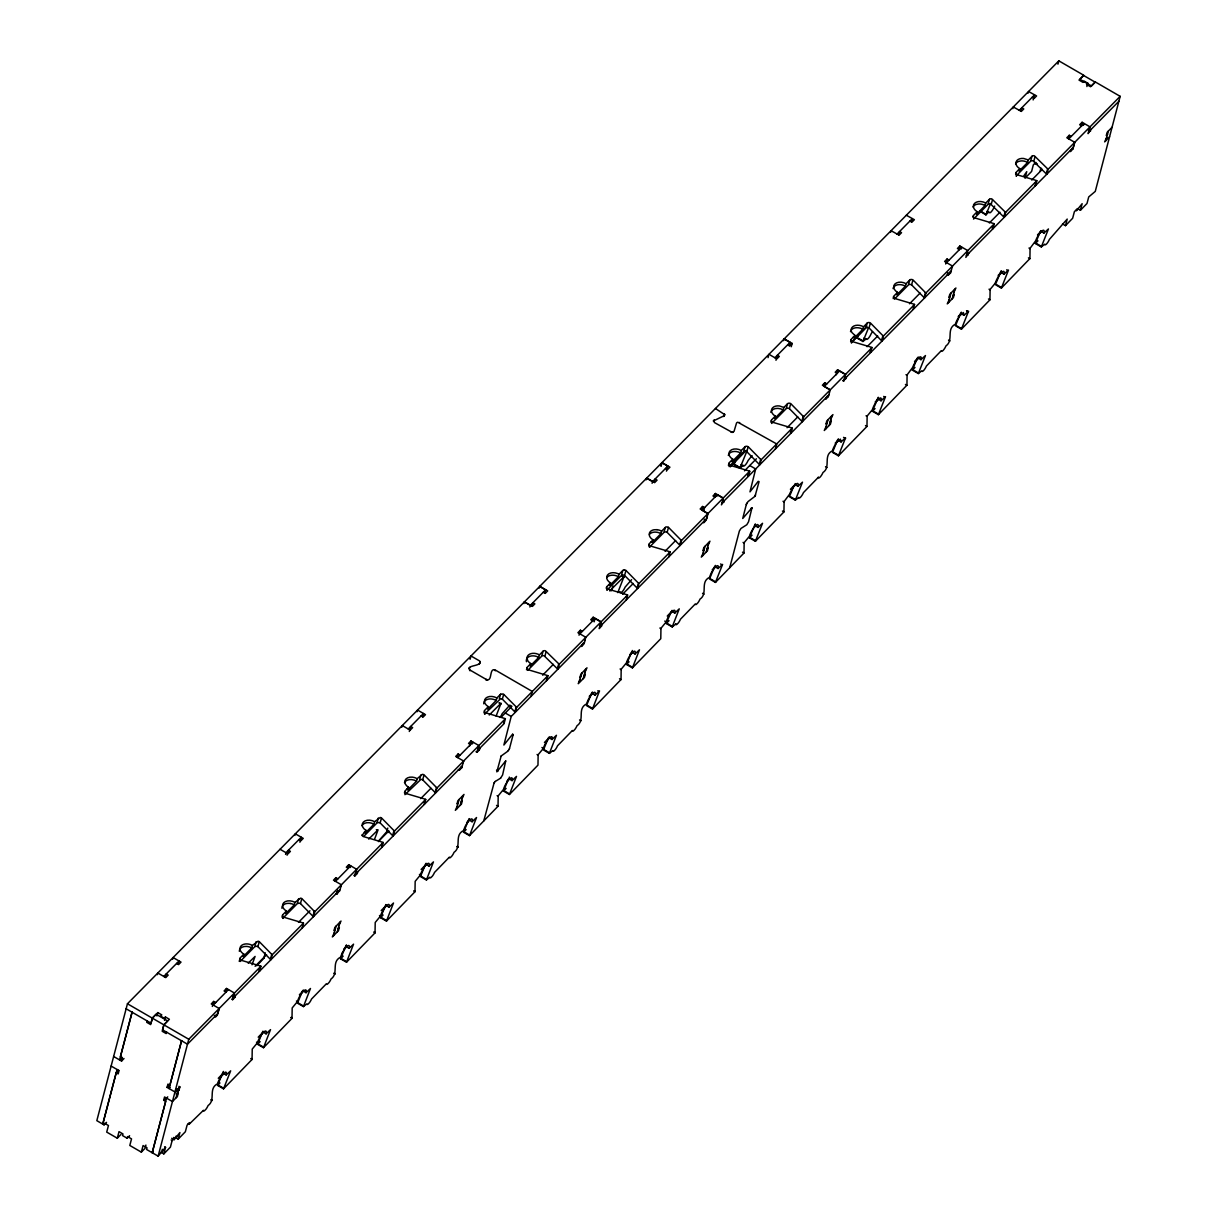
<?xml version="1.0" encoding="UTF-8"?>
<svg xmlns="http://www.w3.org/2000/svg" width="1217" height="1217" viewBox="0 0 1217 1217"><rect width="100%" height="100%" fill="white"/><g stroke="black" fill="none" stroke-linecap="round" stroke-linejoin="round"><path stroke-width="1.5" d="M188.118 1123.702L189.107 1124.28L203.437 1110.315A4.731 1.247 -59.9 0 0 204.502 1110.725L205.947 1109.235A4.731 1.247 -59.9 0 0 208.077 1105.553C216.033 1100.077 207.955 1088.5 217.539 1083.815L217.889 1082.689A8.26 2.175 -59.9 0 1 220.779 1076.969L225.449 1072.162A8.26 2.175 -59.9 0 1 226.392 1073.151L226.149 1074.946L223.183 1073.227L223.426 1071.827A8.291 2.175 -59.9 0 0 223.426 1071.432M222.97 1072.283L217.6 1085.397L223.532 1088.835L252.056 1059.475L252.238 1049.084L257.487 1042.695A8.291 2.175 -59.9 0 1 263.298 1032.518A8.291 2.175 -59.9 0 1 266.097 1033.841L270.524 1029.628L263.481 1047.715L257.548 1044.292L262.918 1031.179M263.481 1047.715L292.004 1018.355L292.186 1007.95L297.435 1001.576A8.291 2.175 -59.9 0 1 303.246 991.383A8.291 2.175 -59.9 0 1 306.045 992.707L310.472 988.493L303.429 1006.596L297.496 1003.158L302.516 990.881M303.429 1006.596L306.897 1003.827A4.731 1.247 -59.9 0 0 307.947 1004.223L309.392 1002.732A4.731 1.247 -59.9 0 0 311.522 999.051L326.415 983.732A4.731 1.247 -59.9 0 0 327.464 984.127L328.925 982.636A4.731 1.247 -59.9 0 0 331.054 978.955C339.011 973.478 330.918 961.902 340.517 957.216L342.038 953.352M345.947 945.7L340.577 958.813L346.51 962.236L375.034 932.861L375.216 922.471L380.465 916.097A8.291 2.175 -59.9 0 1 386.276 905.904A8.291 2.175 -59.9 0 1 389.075 907.228L393.502 903.014L386.458 921.117L380.525 917.679L385.895 904.566M386.458 921.117L414.982 891.742L415.164 881.351L420.413 874.962A8.291 2.175 -59.9 0 1 426.224 864.785A8.291 2.175 -59.9 0 1 429.023 866.108L433.45 861.895L426.406 879.982L420.473 876.559L425.844 863.446M426.406 879.982L429.875 877.214A4.731 1.247 -59.9 0 0 430.924 877.624L432.385 876.134A4.731 1.247 -59.9 0 0 434.499 872.452L449.392 857.118A4.731 1.247 -59.9 0 0 450.442 857.529L451.903 856.023A4.731 1.247 -59.9 0 0 454.032 852.341C462.049 846.88 453.804 835.288 463.494 830.602L465.016 826.739A8.291 2.175 -59.9 0 1 470.781 819.208L471.42 818.935A8.336 2.191 -59.9 0 1 472.363 819.939L472.105 821.749L469.138 820.03A8.276 2.175 -59.9 0 0 469.382 818.615M548.487 737.669L543.451 749.946L549.384 753.369L556.443 735.281L552.001 739.495A8.291 2.175 -59.9 0 0 549.217 738.171A8.291 2.175 -59.9 0 0 543.406 748.349L538.142 754.738L537.975 765.128L509.436 794.503L516.495 776.4L512.053 780.614A8.291 2.175 -59.9 0 0 509.269 779.291A8.291 2.175 -59.9 0 0 503.458 789.468L498.194 795.857L498.027 806.247L469.488 835.638L463.555 832.2L468.925 819.087M671.054 611.801L666.262 623.515L672.195 626.938L679.253 608.85L674.811 613.064A8.291 2.175 -59.9 0 0 672.012 611.74A8.291 2.175 -59.9 0 0 666.201 621.917L660.953 628.307L660.785 638.697L632.414 667.89L639.473 649.802L635.046 654.001A8.291 2.175 -59.9 0 0 632.247 652.677A8.291 2.175 -59.9 0 0 626.436 662.854L621.172 669.259L621.035 679.527L592.466 709.024L586.533 705.586L591.69 692.99M755.301 523.873A8.321 2.191 -59.9 0 1 755.057 525.683L758.024 527.402L758.221 526.429A8.291 2.175 -59.9 0 0 756.7 524.862L753.536 528.117A8.291 2.175 -59.9 0 0 749.413 536.271L744.165 542.645L743.983 553.035L715.444 582.411L709.511 578.973L714.668 566.392M818.341 477.292L803.448 492.611A4.731 1.247 -59.9 0 1 800.558 497.19A4.731 1.247 -59.9 0 1 798.824 497.388L795.34 500.157L802.49 482.16L797.972 486.268A8.306 2.175 -59.9 0 0 796.648 483.727L793.484 486.983A8.306 2.175 -59.9 0 0 789.696 494.026L784.113 501.526L783.931 511.916L755.392 541.291L749.459 537.853L754.844 524.74M878.278 397.274A8.321 2.191 -59.9 0 1 878.035 399.07L881.002 400.789L881.199 399.815A8.291 2.175 -59.9 0 0 879.678 398.248L876.514 401.504A8.291 2.175 -59.9 0 0 872.391 409.657L867.143 416.047L866.96 426.437L838.437 455.812L832.489 452.374L837.646 439.778M916.462 360.384A8.306 2.175 -59.9 0 0 912.674 367.412L907.091 374.912L906.939 385.196L878.385 414.678L872.437 411.24L877.822 398.126M995.369 283.044L990.121 289.433L989.938 299.823L961.415 329.199L955.467 325.76L960.639 313.18M1040.398 231.245L1035.363 243.506L1041.311 246.945L1048.446 228.948L1043.927 233.055A8.306 2.175 -59.9 0 0 1042.604 230.515L1039.44 233.77A8.306 2.175 -59.9 0 0 1035.652 240.799L1030.069 248.314L1029.917 258.582L1001.363 288.079L995.415 284.641L1000.8 271.528M775.412 448.982L776.781 443.992L737.867 422.253A2.358 1.613 15.2 0 0 736.483 423.166L734.034 431.411L732.132 432.354L714.577 422.649L713.497 420.854M470.081 659.295L470.994 655.978L479.179 660.709A2.373 1.628 15.2 0 1 480.274 662.124C479.848 666.597 465.487 665.045 470.127 670.126L486.115 679.375C493.007 682.615 488.61 666.916 495.502 670.156L532.316 691.469L530.962 696.459M480.274 662.124L479.331 664.026M212.184 1100.259L211.195 1099.605M335.162 973.676L334.173 973.007M375.11 932.541L374.121 931.872M749.748 465.533L755.681 468.971L749.976 491.866L758.191 481.354L759.073 481.643L755.012 496.277L748.014 501.617L746.401 504.203L742.735 518.488L752.015 507.717L748.546 521.758L746.812 524.74L740.97 528.452L739.373 531.023L729.713 567.731M500.583 778.18L502.591 774.97L505.724 760.96M513.102 734.87L512.753 734.125M549.384 753.369L552.853 750.6A4.731 1.247 -59.9 0 0 553.918 751.011L555.363 749.52A4.731 1.247 -59.9 0 0 557.492 745.838L572.386 730.504A4.731 1.247 -59.9 0 0 573.435 730.915L574.88 729.409A4.731 1.247 -59.9 0 0 577.01 725.728C585.24 720.358 576.797 708.644 586.488 703.989L588.009 700.125A8.336 2.191 -59.9 0 1 593.774 692.579L594.398 692.321A8.336 2.191 -59.9 0 1 595.341 693.325L595.098 695.135L592.131 693.416A8.276 2.175 -59.9 0 0 592.375 692.001M346.404 944.833A8.276 2.175 -59.9 0 1 346.16 946.643L349.127 948.347L349.385 946.552A8.336 2.191 -59.9 0 0 348.442 945.548L347.803 945.807A8.336 2.191 -59.9 0 0 342.007 953.383M496.11 716.068L501.039 703.213L489.234 715.033M617.795 592.618L624.017 576.615L609.747 590.945M715.353 565.403A8.276 2.175 -59.9 0 1 715.109 566.803L718.076 568.522L718.319 566.726A8.336 2.191 -59.9 0 0 717.391 565.722L716.752 565.981A8.336 2.191 -59.9 0 0 710.956 573.557L709.465 577.39C699.775 582.03 708.218 593.759 699.988 599.129A4.731 1.247 -59.9 0 1 697.873 602.811L696.413 604.301A4.731 1.247 -59.9 0 1 695.363 603.891L680.47 619.225A4.731 1.247 -59.9 0 1 678.341 622.906L676.895 624.397A4.731 1.247 -59.9 0 1 675.831 624.002M838.33 438.789A8.291 2.175 -59.9 0 1 838.087 440.204L841.053 441.923L840.369 439.109L836.566 442.638A8.291 2.175 -59.9 0 0 832.443 450.777C822.783 455.432 831.196 467.13 822.981 472.515A4.731 1.247 -59.9 0 1 820.091 477.094A4.731 1.247 -59.9 0 1 818.341 477.277M838.437 455.812L845.572 437.801L841.053 441.923M961.308 312.176A8.291 2.175 -59.9 0 1 961.065 313.59L964.031 315.309L963.347 312.51L959.544 316.024A8.291 2.175 -59.9 0 0 955.421 324.178C945.868 328.864 953.915 340.425 945.959 345.902A4.731 1.247 -59.9 0 1 943.069 350.481A4.731 1.247 -59.9 0 1 941.319 350.679L926.426 366.013A4.731 1.247 -59.9 0 1 923.536 370.577A4.731 1.247 -59.9 0 1 921.801 370.774L918.333 373.558L912.385 370.12L917.42 357.844M961.445 329.077L968.549 311.202L964.031 315.309M1001.256 270.661A8.291 2.175 -59.9 0 1 1001.013 272.471L1003.979 274.19L1004.177 273.216A8.291 2.175 -59.9 0 0 1002.656 271.634M292.004 1018.355L291.015 1017.777M458.064 847.382L457.075 846.819M581.057 720.768L579.566 719.916M621.005 679.649L619.514 678.782M906.908 385.302L905.433 384.45M1029.886 258.704L1028.411 257.837M1086.887 86.544L1087.8 83.212L1084.164 81.113L1082.947 82.345L1078.992 80.063L1083.738 75.256L1058.836 60.85L127.45 1003.766L96.828 1120.659L104.054 1124.873L106.518 1122.348M102.76 1124.082L117.075 1069.5M132.09 1012.133L119.57 1059.916L122.035 1057.39M153.342 1151.556L152.216 1152.712L166.531 1098.13L167.748 1096.867M181.546 1040.748L169.026 1088.546L170.258 1087.283M104.054 1124.873L104.495 1123.23L108.45 1125.527L106.716 1132.099L117.304 1138.214L119.023 1131.643L122.978 1133.94L122.552 1135.583L127.146 1138.23L127.572 1136.587L131.527 1138.884L129.808 1145.456L141.339 1152.134L143.074 1145.562L147.029 1147.844L146.588 1149.487L158.149 1156.15L187.479 1044.186L162.53 1029.841L163.884 1024.851L167.642 1020.911L156.095 1014.233L152.414 1018.036L150.984 1023.162L126.096 1008.756M1109.554 136.821L1120.172 96.341L1095.27 81.935L1090.523 86.742L1086.568 84.445L1087.8 83.212M102.745 1124.112L116.208 1072.785L118.657 1070.26M132.151 1011.996L120.437 1056.63L122.415 1057.771L121.563 1061.057L113.637 1056.493M147.151 1020.667L146.725 1022.31L150.68 1024.608L152.414 1018.036L157.845 1012.605L161.8 1014.887L160.583 1016.134L164.204 1018.218L165.436 1016.986L169.391 1019.283L163.884 1024.851L162.226 1031.286L166.181 1033.568L166.607 1031.925M145.903 1145.045L145.036 1148.331L141.339 1152.134M152.201 1152.742L165.664 1101.415L163.686 1100.259L164.554 1096.973L172.464 1101.552L177.363 1096.502L178.23 1093.216L177.241 1092.653M178.899 1086.355L179.888 1086.918L174.974 1091.984L167.064 1087.389L167.931 1084.104L169.908 1085.26L181.622 1040.611M176.146 1097.764L178.671 1088.181M158.149 1156.15L165.558 1147.327L164.569 1146.749M176.8 1090.904L177.788 1091.482L179.021 1090.204L179.888 1086.918M160.857 1152.18L163.823 1153.899L165.558 1147.327M173.605 1137.454L174.594 1138.032L172.129 1140.557L170.41 1147.129L163.823 1153.899M171.688 1138.245L174.168 1139.675L174.594 1138.032M174.168 1139.675L179.903 1132.555L178.184 1139.127L175.218 1137.423M189.107 1124.28L189.533 1122.637L187.083 1125.177L185.349 1131.749L178.184 1139.127M263.83 958.342L265.291 952.835M333.595 935.675L336.105 926.091M337.276 931.872L339.802 922.288M387.782 828.062L386.823 831.743L388.132 832.504L388.573 830.861M456.573 809.077L459.083 799.493M460.254 805.274L462.779 795.69M483.757 820.943L494.117 782.82M585.773 637.343L584.479 642.272L511.216 716.448L503.884 745.032L512.509 734.292M513.102 734.855L509.482 748.546M580.418 679.177L578.318 683.726L582.061 672.879M583.232 678.66L585.757 669.076M702.528 555.85L705.039 546.266M706.225 552.062L708.735 542.478M825.506 429.251L828.016 419.667M829.203 425.448L831.713 415.864M948.484 302.637L950.994 293.054M952.181 298.85L954.691 289.266M1023.862 175.826L1026.752 171.643L1025.033 178.214L1031.605 171.445L1033.324 164.873L1035.789 162.348L1035.363 163.991M1040.094 171.278L1040.946 167.992M1062.517 223.943L1065.484 225.662L1067.203 219.075L1049.404 239.399A4.731 1.247 -59.9 0 1 1046.514 243.978A4.731 1.247 -59.9 0 1 1044.779 244.161L1041.311 246.945M1077.456 208.548L1080.422 210.267L1082.141 203.695L1076.406 210.8L1076.832 209.157L1074.383 211.697L1072.649 218.269L1065.484 225.662M1105.857 140.624L1108.383 131.04M601.015 626.755L602.08 624.458M704.141 521.135L703.685 522.808L705.525 520.952M714.957 497.114L712.979 495.973L715.429 493.493L723.339 498.072L721.407 504.872L724.298 500.719M157.373 974.68L157.83 973.007L165.74 977.586L168.189 975.106L166.212 973.965L165.299 977.297M156.947 1015.936L157.845 1012.605M172.647 959.209L173.103 957.551L181.014 962.115L178.58 964.594L176.602 963.453M178.123 964.305L179.036 960.989L163.763 976.445M164.523 1020.318L165.436 1016.986M240.16 961.491L254.718 946.75L256.635 946.233A2.388 1.643 15.2 0 1 257.913 946.659L270.402 959.346A2.373 1.628 15.2 0 0 270.904 959.726L272.273 954.736A2.373 1.628 15.2 0 1 271.756 954.356L259.282 941.654A2.388 1.643 15.2 0 0 257.989 941.228L252.406 945.457A8.291 5.689 15.2 0 0 243.37 944.438A8.245 5.659 15.2 0 0 239.992 948.864A8.291 5.689 15.2 0 0 243.856 954.128L239.992 958.083L240.053 959.392A2.373 1.628 15.2 0 0 240.951 960.213L260.301 965.948A2.328 1.597 15.2 0 1 260.925 966.222L188.787 1039.257L187.433 1044.247L217.813 1013.487L219.166 1008.497L211.256 1003.919L213.69 1001.439L215.668 1002.595M212.336 1006.444L213.69 1001.439M214.359 1015.404C215.82 1017.534 214.603 1017.868 217.341 1015.161L219.151 1008.497M225.617 991.779L226.529 988.447L234.44 993.026L232.614 999.689L231.626 999.127M239.232 961.369L240.023 958.464M243.856 954.128L243.172 956.623L251.736 947.952L252.406 945.457M233.527 996.373L233.071 998.031L340.03 889.749L341.384 884.759L333.473 880.18L335.922 877.7L337.9 878.857M254.885 946.126L256.072 941.745M257.913 946.659L259.099 942.277M285.539 854.38L285.98 852.706L301.268 837.235L299.899 842.24M287.075 855.216L288.429 850.227L290.407 851.368L287.973 853.847L280.047 849.268M294.879 835.471L295.32 833.812L303.246 838.376L300.797 840.856L298.819 839.715M259.282 969.69L258.947 970.938A2.328 1.597 15.2 0 1 259.571 971.212L260.925 966.222M270.737 958.098L271.756 954.356M282.055 917.253L282.572 915.382M283.15 918.394L283.5 917.146A2.388 1.643 15.2 0 1 282.603 916.31L282.542 915.001L286.406 911.046A8.306 5.689 15.2 0 1 283.759 902.71A8.306 5.689 15.2 0 1 294.97 902.375L300.538 898.161A2.373 1.628 15.2 0 1 301.831 898.587L314.305 911.274A2.373 1.628 15.2 0 0 314.823 911.655L313.469 916.644A2.373 1.628 15.2 0 1 312.952 916.279L300.462 903.577A2.373 1.628 15.2 0 0 299.184 903.151L297.267 903.668L282.709 918.409M286.406 911.046L285.721 913.541L294.286 904.885L294.955 902.39M297.435 903.044L298.621 898.678M300.462 903.577L301.649 899.211M302.12 928.13L303.474 923.14A2.373 1.628 15.2 0 0 302.85 922.866L283.5 917.146M313.286 915.017L314.305 911.274M335.01 881.032L335.922 877.7M336.135 893.324L337.124 893.902L340.03 889.764M340.927 886.432L341.384 884.759M347.849 868.04L348.747 864.709L356.657 869.288L354.847 875.951L353.858 875.388M350.268 867.523L350.724 865.865L335.451 881.336M381.788 847.473L383.142 842.483A2.373 1.628 15.2 0 0 382.534 842.21L363.168 836.475A2.388 1.643 15.2 0 1 362.286 835.653L362.24 834.725M364.324 832.154A8.306 5.689 15.2 0 0 365.404 832.884L366.074 830.39A8.306 5.689 15.2 0 1 363.427 822.038A8.306 5.689 15.2 0 1 374.638 821.703L380.221 817.489A2.373 1.628 15.2 0 1 381.499 817.915L393.973 830.618A2.373 1.628 15.2 0 0 394.491 830.998L393.137 835.988A2.373 1.628 15.2 0 1 392.619 835.607L380.145 822.92A2.373 1.628 15.2 0 0 378.852 822.494L376.935 823.011L363.7 836.414M355.303 874.293L355.744 872.635M365.404 832.884L373.954 824.213L374.638 821.718M401.823 727.203L402.279 725.53L410.19 730.109L412.639 727.629L410.661 726.488L409.308 731.478M377.118 822.388L378.304 818.007M380.145 822.92L381.332 818.539M417.096 711.732L417.553 710.074L425.478 714.653L423.029 717.117L421.052 715.976M381.514 845.952L382.199 843.457M422.588 716.828L423.486 713.497L408.212 728.968M392.954 834.36L393.973 830.618M404.455 792.891L404.789 791.643M405.55 794.032L404.774 791.263L408.623 787.308A8.291 5.674 15.2 0 1 405.976 778.971A8.291 5.674 15.2 0 1 417.172 778.652L422.299 774.392A2.358 1.613 15.2 0 1 424.048 774.849L436.523 787.536A2.449 1.689 15.2 0 0 436.903 787.84L435.549 792.83A2.449 1.689 15.2 0 1 435.169 792.541L422.695 779.838A2.358 1.613 15.2 0 0 420.93 779.382L404.926 794.671M406.874 789.088A8.306 5.689 15.2 0 0 407.954 789.803L408.623 787.308M407.954 789.803L416.503 781.147L417.188 778.652M419.667 779.306L420.854 774.94M422.695 779.838L423.881 775.472M424.064 802.87L424.748 800.375M424.337 804.391L425.707 799.402A2.373 1.628 15.2 0 0 425.083 799.128L405.717 793.408M435.503 791.278L436.523 787.536M469.625 668.057L469.808 667.433A2.358 1.628 15.2 0 0 469.047 668.331M469.96 670.75L469.366 669.487M457.242 757.293L458.14 753.962L460.117 755.118M458.368 769.585L459.357 770.163L461.791 767.684L463.616 761.021L455.706 756.442L458.14 753.962M463.16 762.694L463.601 761.021M485.948 680.014L486.115 679.375A2.358 1.613 15.2 0 0 487.682 679.831M469.625 745.975L470.979 740.97L478.889 745.549L477.003 752.289L476.014 751.71M472.424 743.861L472.881 742.187L457.668 757.598M483.955 712.858L484.472 710.987M495.319 670.78L494.482 669.776M485.051 713.983L484.442 710.606L488.306 706.651A8.291 5.674 15.2 0 1 485.659 698.315A8.291 5.674 15.2 0 1 496.84 697.98L500.78 694.07L503.351 693.994L516.206 706.879A2.449 1.689 15.2 0 0 516.586 707.168L515.217 712.158A2.449 1.689 15.2 0 1 514.852 711.869L502.362 699.182L500.613 698.725L484.609 714.014M488.306 706.651L487.621 709.146L496.186 700.475L496.855 697.98M477.916 748.957L477.46 750.615L504.021 723.735L505.374 718.745A2.404 1.658 15.2 0 0 504.918 718.517L485.4 712.736M478.372 747.284L478.813 745.625M523.934 603.586L524.375 601.913L532.422 606.37L534.872 603.891L532.894 602.75L531.981 606.081M499.335 698.649L500.522 694.268M502.362 699.182L503.549 694.801M529.867 607.024L530.323 605.351L545.596 589.88L539.663 586.457L539.207 588.115M504.081 720.966L503.564 723.522M544.684 593.211L545.596 589.88M515.187 710.622L516.206 706.879M526.505 669.776L527.022 667.905M527.767 670.293L527.95 669.669A2.388 1.628 15.2 0 1 526.9 668.483L526.839 668.148A2.388 1.628 15.2 0 1 527.189 667.251L530.855 663.569A8.321 5.705 15.2 0 1 527.722 660.618L526.991 658.306A8.321 5.705 15.2 0 1 531.038 653.635A8.321 5.705 15.2 0 1 539.45 654.883L543.071 651.201A2.312 1.582 15.2 0 1 545.414 650.776L558.755 663.797A2.373 1.628 15.2 0 0 559.272 664.178L557.918 669.167A2.373 1.628 15.2 0 1 557.401 668.802L544.105 655.765A2.312 1.582 15.2 0 0 541.717 656.191L528.482 669.593M530.855 663.569L530.171 666.064L538.735 657.408L539.405 654.913M541.884 655.567L543.071 651.201M544.912 656.1L546.098 651.734M546.631 677.884L546.57 680.653L547.924 675.663L527.95 669.669M557.736 667.54L558.755 663.797M579.018 635.228L580.372 630.223L582.35 631.38M584.419 642.348L583.962 644.006L582.973 643.428M584.875 640.674L585.316 639.016M592.299 620.564L593.196 617.232L601.122 621.811L599.753 626.816L706.712 518.533L708.066 513.544L700.155 508.965L702.589 506.485L704.567 507.641L703.669 510.957M594.155 621.841L595.052 618.51L600.985 621.948L599.175 628.611L600.407 627.363M606.355 588.496L606.69 587.248M607.45 589.621L606.979 588.496A2.343 1.597 15.2 0 1 606.872 586.624L610.523 582.913A8.276 5.674 15.2 0 1 607.496 575.017A8.276 5.674 15.2 0 1 617.643 573.557L619.088 574.241L622.754 570.53A2.312 1.582 15.2 0 1 623.743 570.043L624.199 569.997M608.774 584.692A8.291 5.689 15.2 0 0 609.854 585.407L610.523 582.913M609.854 585.407L618.403 576.736L619.088 574.241M646.151 479.848L646.607 478.175L652.54 481.613L652.084 483.286M621.568 574.911L622.754 570.53M625.781 571.062L624.595 575.443L637.586 588.511L638.94 583.521L670.156 551.925L668.787 556.93M654.214 482.343L655.111 479.011L657.089 480.152L654.64 482.632L646.729 478.053M660.983 466.05L661.881 462.719L669.928 467.176L667.479 469.64L665.501 468.499M661.105 465.913L662.002 462.582L667.814 466.141L666.46 471.146M626.299 597.228L626.649 595.98M626.238 599.996L627.607 595.007A2.328 1.597 15.2 0 0 626.983 594.733L607.618 588.998M637.419 586.883L638.423 583.141L625.949 570.438M648.737 546.037L649.239 544.166M649.832 547.178L649.528 545.414A2.343 1.597 15.2 0 1 649.422 543.543L653.073 539.831A8.276 5.674 15.2 0 1 649.224 534.567A8.245 5.644 15.2 0 1 653.955 529.775L657.058 529.669M651.323 541.611A8.291 5.689 15.2 0 0 652.403 542.326L653.073 539.831M652.403 542.326L660.953 533.67L661.637 531.175L665.303 527.463A2.312 1.582 15.2 0 1 666.292 526.961L666.749 526.915A2.312 1.582 15.2 0 1 668.422 527.357M664.117 531.829L665.303 527.463M748.105 446.7A2.312 1.582 15.2 0 0 744.971 446.791L741.305 450.503A8.276 5.674 15.2 0 0 730.109 450.838A8.276 5.674 15.2 0 0 732.756 459.159L729.089 462.886A2.388 1.643 15.2 0 0 729.85 465.259L749.2 470.994A2.267 1.552 15.2 0 1 749.672 471.192L681.49 540.439L680.136 545.444A2.251 1.536 15.2 0 1 679.74 545.155L667.144 532.361L668.331 527.995M668.848 554.146L669.198 552.898M679.968 543.816L680.972 540.059L668.498 527.372M714.09 420.58L724.298 415.682A2.373 1.628 15.2 0 0 724.723 414.647L715.444 408.501M723.78 416.549L724.298 415.682M701.692 509.817L702.589 506.485M707.031 516.997L706.134 520.328L704.156 519.187M714.516 496.825L715.429 493.493M716.828 496.43L717.285 494.771L723.217 498.209L722.761 499.868M728.405 465.381L728.922 463.51M739.769 423.303L739.464 422.451M732.756 459.174L732.071 461.669L740.636 453.013L741.305 450.503M768.049 357.646L768.505 355.988M743.785 451.172L744.971 446.791M771.608 423.455L786.167 408.714A2.373 1.628 15.2 0 1 789.377 408.623L801.851 421.325A2.388 1.628 15.2 0 0 802.368 421.706L803.722 416.701A2.388 1.628 15.2 0 1 803.205 416.32L790.731 403.633A2.373 1.628 15.2 0 0 787.521 403.725L783.854 407.436L779.291 405.93A8.291 5.689 15.2 0 0 771.715 409.186A8.291 5.689 15.2 0 0 775.305 416.092L771.639 419.804A2.373 1.628 15.2 0 0 772.399 422.193L791.765 427.912A2.525 1.734 15.2 0 1 792.221 428.11L761.173 459.783L759.819 464.772A2.373 1.628 15.2 0 1 759.302 464.392L746.812 451.705L748.014 447.324M775.974 360.278L777.344 355.273L779.321 356.414L776.872 358.893L768.961 354.314M783.657 340.638L784.113 338.98L790.046 342.403L789.133 345.734M748.866 472.242L747.846 475.984A2.267 1.552 15.2 0 1 748.318 476.182L749.824 471.268M759.636 463.145L760.655 459.402L748.181 446.7M791.248 346.754L792.145 343.437L784.235 338.858M770.954 422.299L771.472 420.428M775.305 416.092L774.62 418.587L783.185 409.931L783.854 407.436M786.334 408.091L787.521 403.725M789.377 408.623L790.563 404.257M790.396 432.902L791.08 430.407M792.373 428.186L790.867 433.1M802.186 420.078L803.205 416.32M823.909 386.078L824.822 382.746L826.799 383.903M826.024 398.644L826.358 397.396M825.917 399.07L828.351 396.59L830.283 389.805L822.373 385.226L824.822 382.746M836.292 374.76L837.646 369.755L845.572 374.334L843.624 381.119L842.636 380.556M850.637 341.642L851.139 339.771M851.733 342.768L852.067 341.521A2.373 1.628 15.2 0 1 851.322 339.147L854.988 335.436L851.854 332.469A8.291 5.674 15.2 0 1 853.878 326.019A8.291 5.674 15.2 0 1 863.538 326.78L867.204 323.053A2.373 1.628 15.2 0 1 870.398 322.961L882.888 335.664A2.388 1.643 15.2 0 0 883.39 336.044L882.036 341.034A2.388 1.643 15.2 0 1 881.519 340.654L869.044 327.966A2.373 1.628 15.2 0 0 865.85 328.058L851.276 342.798M853.223 337.2A8.276 5.674 15.2 0 0 854.304 337.93L854.988 335.436M843.624 381.119L846.53 376.981M854.304 337.93L862.853 329.275L863.538 326.764M890.601 232.371L891.057 230.698L899.104 235.155L901.538 232.675L899.561 231.534L898.663 234.866M866.017 327.434L867.204 323.053M869.044 327.966L870.231 323.585M871.098 348.503L870.079 352.245A2.449 1.689 15.2 0 1 870.551 352.443L871.904 347.454A2.449 1.689 15.2 0 0 871.433 347.256L852.067 341.521M911.366 221.996L912.278 218.664L896.99 234.136M881.869 339.406L882.888 335.664M893.187 298.561L893.689 296.689M894.449 299.078L894.617 298.454A2.373 1.628 15.2 0 1 893.871 296.066L897.538 292.354A8.276 5.674 15.2 0 1 894.875 284.033A8.276 5.674 15.2 0 1 906.057 283.713L909.753 279.986A2.373 1.628 15.2 0 1 912.948 279.895L925.544 292.689A2.343 1.597 15.2 0 0 925.954 292.962L924.585 297.967A2.343 1.597 15.2 0 1 924.19 297.678L911.594 284.884A2.373 1.628 15.2 0 0 908.399 284.976L895.149 298.378M897.538 292.354L896.853 294.849L905.402 286.193L906.087 283.698M908.567 284.352L909.753 279.986M911.594 284.884L912.78 280.519M913.298 306.669L913.648 305.421M894.617 298.454L913.982 304.174A2.449 1.689 15.2 0 1 914.454 304.372L913.1 309.361M924.418 296.34L925.437 292.582M945.685 264.013L947.054 259.008L949.032 260.164M947.145 274.753C948.697 276.472 949.169 272.471 947.1 272.806M948.134 275.331L950.583 272.851L952.515 266.067L944.605 261.488L947.054 259.008M958.981 249.348L959.878 246.017L967.789 250.596L965.857 257.38L968.762 253.242M961.278 248.953L961.734 247.294L946.461 262.75M973.037 217.28L973.372 216.033M974.132 218.406L974.3 217.782A2.358 1.613 15.2 0 1 973.539 215.409L977.205 211.697A8.276 5.674 15.2 0 1 974.558 203.376A8.276 5.674 15.2 0 1 985.724 203.041L989.421 199.314A2.388 1.643 15.2 0 1 991.825 198.888L1005.105 211.925A2.388 1.628 15.2 0 0 1005.622 212.306L1004.268 217.295A2.388 1.628 15.2 0 1 1003.751 216.915L990.455 203.893A2.388 1.643 15.2 0 0 988.067 204.319L973.509 219.06M977.205 211.697L976.536 214.192L985.085 205.536L985.755 203.026M1012.833 108.632L1013.289 106.959L1021.322 111.416L1023.771 108.952L1021.793 107.796L1020.88 111.127M988.234 203.695L989.421 199.314M991.277 204.228L992.463 199.847M1028.106 93.161L1028.563 91.503L1036.595 95.96L1034.161 98.425L1032.183 97.284M992.296 228.507L992.981 226.012M992.92 228.781L994.274 223.791A2.373 1.628 15.2 0 0 993.665 223.517L974.3 217.782M1033.142 99.931L1034.496 94.926L1019.222 110.397M1004.086 215.668L1005.105 211.925M1015.587 174.198L1015.921 172.951M1016.514 175.963L1016.849 174.716A2.358 1.613 15.2 0 1 1016.089 172.342L1019.755 168.615A8.276 5.674 15.2 0 1 1016.165 161.724A8.276 5.674 15.2 0 1 1023.725 158.484L1028.304 159.959L1031.986 156.248A2.388 1.643 15.2 0 1 1034.374 155.822L1047.654 168.844A2.388 1.628 15.2 0 0 1048.172 169.224L1046.818 174.229A2.388 1.628 15.2 0 1 1046.301 173.848L1033.005 160.811A2.388 1.643 15.2 0 0 1030.616 161.237L1016.058 175.978M1019.755 168.615L1019.085 171.11L1027.635 162.454L1028.304 159.959M1030.784 160.614L1031.986 156.248M1057.938 64.182L1058.836 60.85M1033.826 161.146L1035.013 156.78M1035.195 184.178L1035.865 181.683M1016.849 174.716L1036.215 180.435A2.373 1.628 15.2 0 1 1036.823 180.709L1035.469 185.714A2.373 1.628 15.2 0 0 1035.013 185.486M1046.635 172.601L1047.654 168.844M1068.374 138.601L1069.271 135.27L1071.249 136.426M1070.823 149.919L1070.367 151.593L1072.816 149.113L1074.626 142.45M1081.198 125.61L1082.111 122.278L1090.021 126.872L1088.667 131.862L1118.849 101.3M1083.51 125.214L1083.967 123.556L1068.678 139.012M1088.987 130.31L1088.089 133.642L1090.98 129.504M1089.443 128.652L1089.9 126.994M232.614 999.689C233.634 998.625 236.95 996.099 234.531 994.989M337.124 893.902L337.581 892.228L336.592 891.665M354.847 875.951C355.942 874.795 359.137 872.406 356.748 871.25M459.357 770.163L459.798 768.49M477.003 752.289C478.083 751.117 481.339 748.729 478.92 747.573M581.969 644.812L581.528 646.47L583.354 644.63M223.532 1088.835L230.667 1070.838L226.149 1074.946M346.51 962.236L353.554 944.149L349.127 948.347M469.488 835.638L476.532 817.535L472.105 821.749M509.436 794.503L503.503 791.065L508.539 778.789M592.466 709.024L599.525 690.921L595.098 695.135M632.414 667.89L626.481 664.452L631.517 652.19M715.444 582.411L722.594 564.414L718.076 568.522M755.392 541.291L762.542 523.28L758.024 527.402M858.32 334.736L856.996 338.067L862.929 341.49L868.299 328.392M878.385 414.678L885.52 396.681L881.002 400.789M918.333 373.558L925.468 355.547L920.95 359.669L917.983 357.95A8.306 2.175 -59.9 0 0 918.181 356.977M980.05 211.21L985.907 214.892L988.843 211.925L989.497 212.625A4.731 1.247 -59.9 0 0 991.49 211.515A4.731 1.247 -59.9 0 0 994.015 207.346L994.669 206.084M985.907 214.892L990.592 203.452M1001.363 288.079L1008.497 270.068L1003.979 274.19M736.27 459.113L734.018 464.666L739.951 468.104L747.055 450.792M755.574 494.923L755.012 496.277M746.28 504.599L746.842 503.245M611.162 590.884L613.155 586.031M252.025 964.777L255.083 956.425L248.192 963.179M374.653 839.015L378.061 829.827L368.705 839.106M793.743 486.131L789.407 496.719L795.34 500.157M509.497 748.546L509.056 749.505M501.161 755.985L496.84 771.867L505.724 760.944M509.056 749.489L507.626 751.345M501.161 756L507.626 751.345M494.117 782.835L495.273 781.451M852.508 341.232L866.778 326.339M256.802 965.735L263.861 958.235M916.462 360.384L919.626 357.113A8.306 2.175 -59.9 0 1 920.95 359.669M872.483 331.663L871.037 333.96A4.731 1.247 -59.9 0 1 868.147 338.539A4.731 1.247 -59.9 0 1 866.398 338.722L862.929 341.49M121.563 1061.057L124.012 1058.531M730.276 466.872L746.264 450.412M386.854 831.622L379.111 840.384A4.731 1.247 -59.9 0 1 378.548 841.601M631.577 579.672L625.082 587.172A4.731 1.247 -59.9 0 1 622.191 591.736A4.731 1.247 -59.9 0 1 620.442 591.934L619.559 592.04M739.951 468.104L743.42 465.335A4.731 1.247 -59.9 0 0 745.154 465.137A4.731 1.247 -59.9 0 0 748.059 460.558L752.091 455.599M117.304 1138.214L120.985 1134.427M167.064 1087.389L169.528 1084.864M163.686 1100.259L166.151 1097.734M127.146 1138.23L129.595 1135.704M1112.064 127.237L1107.166 132.288L1106.299 135.574L1107.531 134.311M335.238 929.377L334.006 930.655L334.873 927.369L341.019 921.041L338.919 925.589M458.216 802.779L456.983 804.041L457.851 800.756L463.996 794.427L461.912 798.976M581.209 676.165L579.977 677.428L580.828 674.142L586.99 667.814L584.89 672.362M704.187 549.552L702.954 550.829L703.806 547.544L709.967 541.2L707.868 545.764M827.164 422.953L825.932 424.216L826.799 420.93L832.945 414.601L830.846 419.15M950.142 296.34L948.91 297.602L949.777 294.316L955.923 287.988L953.824 292.552M178.23 1093.216L176.997 1094.494L176.009 1093.916M334.447 932.389L332.347 936.953L338.509 930.625L339.36 927.339L338.128 928.601M457.425 805.791L455.341 810.339L461.486 804.011L462.338 800.725L461.121 801.988M584.099 675.374L585.331 674.112L584.464 677.397L579.551 682.463M703.396 552.564L701.296 557.127L707.442 550.784L708.309 547.498L707.077 548.776M826.373 425.965L824.274 430.514L830.42 424.185L831.287 420.899L830.055 422.162M949.351 299.352L947.252 303.9L953.413 297.572L954.265 294.286L953.033 295.548M1106.74 137.323L1104.64 141.872L1109.569 136.806L1095.27 191.404L1088.728 196.926L1086.994 203.498L1080.422 210.267M218.269 1078.292L223.183 1073.227M258.202 1037.188L263.131 1032.122A8.336 2.191 -59.9 0 0 263.252 1031.62M299.382 994.791L303.079 990.988A8.336 2.191 -59.9 0 0 303.276 990.014M343.696 949.169L346.16 946.643M381.18 910.575L386.108 905.509A8.336 2.191 -59.9 0 0 386.23 905.007M421.128 869.455L426.056 864.389A8.336 2.191 -59.9 0 0 426.254 863.416M466.674 822.555L469.138 820.03M506.789 781.253L509.086 778.895A8.336 2.191 -59.9 0 0 509.208 778.393M544.455 742.492L549.034 737.776A8.336 2.191 -59.9 0 0 549.247 736.802M589.256 696.367L592.131 693.416M629.782 654.655L632.064 652.282A8.336 2.191 -59.9 0 0 632.186 651.795M667.251 616.061L671.845 611.345A8.336 2.191 -59.9 0 0 672.043 610.371M712.234 569.769L715.109 566.803M790.411 489.28L795.005 484.549A8.306 2.175 -59.9 0 0 795.203 483.59M835.212 443.155L838.087 440.204M875.16 402.036L878.035 399.07M914.53 361.495L917.983 357.95M958.19 316.542L961.065 313.59M998.138 275.422L1001.013 272.471M1037.508 234.881L1040.961 231.336A8.306 2.175 -59.9 0 0 1041.067 230.834M217.6 1085.397L219.973 1082.947M257.548 1044.292L260.134 1041.615M340.577 958.813L343.164 956.136M380.525 917.679L383.112 915.017M463.555 832.2L466.141 829.538M503.503 791.065L506.105 788.403M626.481 664.452L629.067 661.805M666.262 623.515L669.031 620.67M749.459 537.853L752.06 535.176M872.437 411.24L875.038 408.577M912.385 370.12L914.986 367.443M1035.363 243.506L1037.964 240.844M672.195 626.938L675.831 624.002M652.54 481.613L667.814 466.141M774.894 357.752L790.046 342.403M792.145 343.437L789.711 345.902L787.718 344.761M366.074 830.39L362.134 835.303M606.827 590.275L621.4 575.535A2.312 1.582 15.2 0 1 622.389 575.033L622.83 574.987A2.312 1.582 15.2 0 1 624.519 575.428M649.376 547.194L663.95 532.453A2.312 1.582 15.2 0 1 664.938 531.966L665.38 531.905A2.312 1.582 15.2 0 1 667.068 532.346M729.059 466.537L743.617 451.796A2.312 1.582 15.2 0 1 744.606 451.294A2.343 1.597 15.2 0 1 746.797 451.69M226.529 988.447L224.08 990.927L226.058 992.068M348.747 864.709L346.313 867.189L348.29 868.329M470.979 740.97L468.53 743.45L470.507 744.591M580.372 630.223L577.923 632.703L585.833 637.282M593.196 617.232L590.762 619.712L592.74 620.853M837.646 369.755L835.212 372.235L837.19 373.376M959.878 246.017L957.429 248.496L959.407 249.637M1069.271 135.27L1066.822 137.749L1074.748 142.328L1073.379 147.318L966.435 255.6M1082.111 122.278L1079.662 124.758L1081.639 125.899M213.218 1005.075L228.492 989.604M579.84 633.905L595.052 618.51M717.285 494.771L701.996 510.242L707.944 513.665M255.098 966.298L266.584 954.676M298.469 922.38L309.955 910.757M378.593 841.266L388.801 830.937M420.702 798.641L430.909 788.312M501.358 716.98L511.961 706.256M542.66 675.176L553.339 664.36M622.648 594.2L633.251 583.46M665.06 551.255L675.663 540.515M744.515 470.827L756.411 458.779M787.08 427.715L797.759 416.914M867.097 346.708L877.7 335.983M909.525 303.778L920.128 293.038M989.33 222.97L999.933 212.245M1031.742 180.04L1042.345 169.3M272.273 954.736L303.474 923.14M314.823 911.655L383.142 842.483M394.491 830.998L425.707 799.402M437.04 787.916L505.374 718.745M516.723 707.26L547.924 675.663M559.272 664.178L627.607 595.007M803.722 416.701L872.057 347.53M883.39 336.044L914.606 304.448M925.939 292.962L994.274 223.791M1005.622 212.306L1036.823 180.709M1048.172 169.224L1120.172 96.341M355.303 874.293L462.262 766.01M721.985 503.077L828.929 394.795M844.202 379.339L951.162 271.056M751.148 508.174L752.091 508.128M1002.656 271.634L999.492 274.905A8.291 2.175 -59.9 0 0 995.369 283.044M495.273 781.451L500.583 778.18M733.121 432.218L732.649 432.324A2.358 1.613 15.2 0 1 731.052 432.141M290.467 903.501L289.129 903.333A8.291 5.674 15.2 0 0 281.872 908.232M650.167 545.931L669.533 551.651A2.328 1.597 15.2 0 1 670.156 551.925M783.185 409.931L780.706 408.866A8.276 5.674 15.2 0 0 770.848 412.335M1088.059 129.747L1090.523 131.177M1071.827 148.535L1072.816 149.113M1036.108 163.291L1037.432 164.052M1040.961 231.336L1043.927 233.055M987.017 211.362L988.508 212.214M981.13 211.499L986.089 214.375M1036.534 243.567L1041.478 246.427M1028.974 248.055L1029.962 248.633M1006.672 269.809L1007.661 270.387M906.33 215.242L914.378 219.699L911.929 222.163L909.951 221.022M967.317 254.338L968.306 254.916M996.586 284.687L1001.53 287.547M989.025 289.19L990.014 289.752M949.595 272.273L950.583 272.851M988.463 298.971L989.938 299.823M966.541 310.746L968.519 311.887M966.724 310.944L967.713 311.506M956.638 325.806L961.582 328.681M948.515 340.091L949.99 340.958M864.04 337.961L865.53 338.828M858.152 338.113L863.112 340.973M913.556 370.166L918.5 373.026M905.996 374.669L906.984 375.232M845.435 374.471L839.502 371.033L824.228 386.489L830.161 389.927M883.694 396.423L884.683 397.001M845.085 378.076L846.074 378.654M873.608 411.3L878.552 414.16M866.048 415.788L867.036 416.366M827.362 396.012L828.351 396.59M865.485 425.57L866.96 426.437M843.564 437.359L845.541 438.5M833.66 452.42L838.604 455.28M825.537 466.704L827.012 467.556M795.005 484.549L797.972 486.268M741.062 464.575L742.537 465.426M735.174 464.711L740.119 467.587M790.578 496.779L795.522 499.639M783.018 501.267L784.007 501.845M782.44 511.049L783.931 511.916M722.868 501.815L723.856 502.393M750.63 537.899L755.574 540.759M743.07 542.402L744.059 542.965M742.492 552.183L743.983 553.035M720.586 563.958L721.757 564.734M710.682 579.033L715.626 581.893M702.544 593.303L704.034 594.17M622.1 576.25L624.078 577.406M671.845 611.345L674.811 613.064M664.725 621.066L666.201 621.917M667.418 623.56L672.377 626.42M659.873 628.048L660.861 628.626M539.785 586.32L547.696 590.899L545.246 593.379L543.269 592.238M599.144 624.701L601.624 626.131M632.064 652.282L635.046 654.001M524.375 601.913L530.323 605.351M627.653 664.512L632.597 667.372M620.092 669L621.081 669.578M597.79 690.769L598.779 691.332M587.705 705.632L592.649 708.492M511.11 705.906L509.801 705.13L502.104 713.77A4.731 1.247 -59.9 0 1 499.974 717.452M499.122 702.863L501.1 704.004M499.305 703.061L500.293 703.624M549.034 737.776L552.001 739.495M505.268 713.025L511.216 716.448M541.915 747.497L543.406 748.349M544.623 749.991L549.567 752.851M537.062 754.479L538.051 755.057M478.464 749.246L479.452 749.809M496.521 770.194L497.996 771.046M509.086 778.895L512.053 780.614M504.675 791.111L509.619 793.971M460.802 767.106L461.791 767.684M497.114 795.614L498.103 796.177M496.536 805.395L498.027 806.247M463.723 831.683L468.667 834.543M457.151 846.393L458.14 846.971M376.327 829.659L377.316 830.237M426.056 864.389L429.023 866.108M419.424 874.384L420.413 874.962M420.641 876.027L425.585 878.887M414.069 890.753L415.058 891.331M413.993 891.163L414.982 891.742M356.307 872.908L357.296 873.487M386.108 905.509L389.075 907.228M337.596 890.281L339.573 891.422M379.476 915.519L380.465 916.097M380.693 917.162L385.637 920.022M374.045 932.298L375.034 932.861M340.745 958.281L345.689 961.141M334.097 973.417L335.086 973.996M303.079 990.988L306.045 992.707M296.446 1000.998L297.435 1001.576M297.663 1002.641L302.607 1005.501M291.091 1017.366L292.08 1017.929M232.584 995.795L235.064 997.225M263.131 1032.122L266.097 1033.841M216.352 1014.598L217.341 1015.161M256.498 1042.117L257.487 1042.695M257.715 1043.76L262.659 1046.62M251.143 1058.486L252.132 1059.064M251.067 1058.896L252.056 1059.475M127.45 1003.766L188.787 1039.257M217.767 1084.879L222.711 1087.739M211.119 1100.016L212.108 1100.594M176.541 1088.774L179.021 1090.204M176.374 1095.939L177.363 1096.502M111.127 1066.062L119.038 1070.641L118.186 1073.926L116.208 1072.785M176.024 1136.161L177.013 1136.739M171.141 1139.979L172.129 1140.557M162.104 1149.289L163.093 1149.867M161.678 1150.932L162.667 1151.51M680.972 540.059L681.094 540.165A2.251 1.536 15.2 0 0 681.49 540.439M724.389 413.871L724.723 414.647M893.065 288.596A8.276 5.674 15.2 0 1 896.503 285.113L897.674 284.793A8.276 5.674 15.2 0 1 905.402 286.193M973.037 207.042A8.276 5.674 15.2 0 1 976.186 204.456L978.605 203.984A8.276 5.674 15.2 0 1 985.07 205.536M1015.587 163.96A8.276 5.674 15.2 0 1 1018.735 161.374L1021.154 160.903A8.276 5.674 15.2 0 1 1027.604 162.454M713.481 421.234A2.373 1.628 15.2 0 1 714.257 419.956M850.516 331.663A8.276 5.674 15.2 0 1 853.954 328.194L855.125 327.875A8.276 5.674 15.2 0 1 862.853 329.275M526.459 661.713A8.291 5.689 15.2 0 1 529.821 656.328A8.291 5.689 15.2 0 1 538.72 657.408M618.403 576.736A8.336 5.72 15.2 0 0 614.6 575.352L613.246 575.2A8.291 5.689 15.2 0 0 606.872 577.436M624.169 569.997A2.312 1.582 15.2 0 1 625.873 570.438M649.422 534.369A8.291 5.689 15.2 0 1 655.811 532.118L657.15 532.285A8.291 5.689 15.2 0 1 660.953 533.654M657.058 529.684A8.276 5.674 15.2 0 1 661.607 531.175M728.298 455.401A8.291 5.689 15.2 0 1 740.621 452.998M761.173 459.783A2.373 1.628 15.2 0 1 760.655 459.402M239.323 951.298A8.291 5.674 15.2 0 1 246.579 946.415L247.918 946.567A8.291 5.674 15.2 0 1 251.721 947.952M290.467 903.501A8.291 5.674 15.2 0 1 294.271 904.885M361.905 825.719A8.306 5.689 15.2 0 1 373.984 824.213M404.455 782.637A8.306 5.689 15.2 0 1 416.533 781.131M483.757 703.822A8.306 5.689 15.2 0 1 487.85 699.227A8.306 5.689 15.2 0 1 496.186 700.475M509.345 777.085A8.336 2.191 -59.9 0 1 509.299 777.922M632.323 650.486A8.336 2.191 -59.9 0 1 632.277 651.323M1083.662 75.515L1079.981 79.318L1091.512 85.996L1095.209 82.193L1083.662 75.515"/></g></svg>
